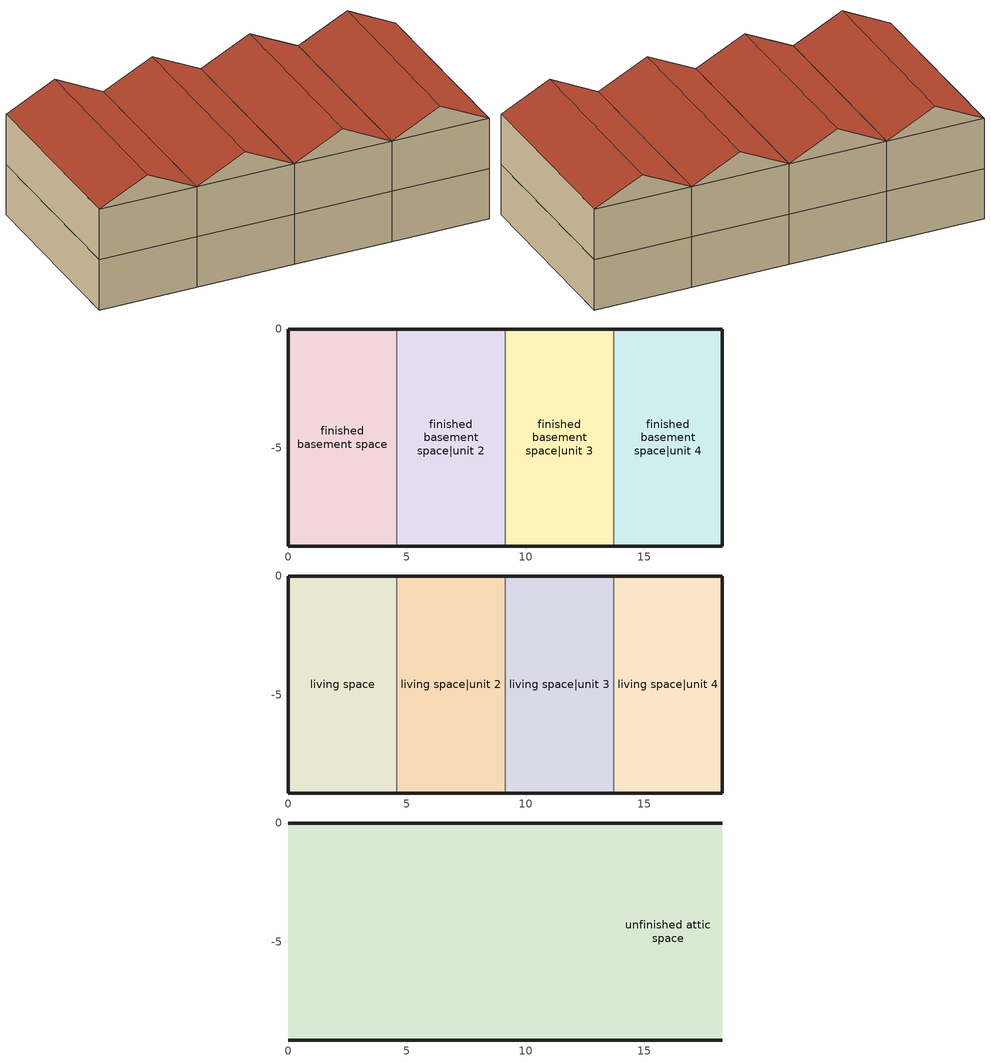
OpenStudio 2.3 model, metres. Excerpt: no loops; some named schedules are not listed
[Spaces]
finished basement space
 floor ground: 0,-9.14 0,0 4.57,0 4.57,-9.14 z-2.44
 wall ground: 4.57,0 0,0 0,-9.14 4.57,-9.14 z-2.44:0
 wall to finished basement space|unit 2: 4.57,-9.14 4.57,0 z-2.44:0
finished basement space|unit 2
 floor ground: 4.57,-9.14 4.57,0 9.14,0 9.14,-9.14 z-2.44
 wall ground: 9.14,0 4.57,0 / 4.57,-9.14 9.14,-9.14 z-2.44:0
 wall to finished basement space|unit 3: 9.14,-9.14 9.14,0 z-2.44:0
finished basement space|unit 3
 floor ground: 9.14,-9.14 9.14,0 13.72,0 13.72,-9.14 z-2.44
 wall ground: 13.72,0 9.14,0 / 9.14,-9.14 13.72,-9.14 z-2.44:0
 wall to finished basement space|unit 4: 13.72,-9.14 13.72,0 z-2.44:0
finished basement space|unit 4
 floor ground: 13.72,-9.14 13.72,0 18.29,0 18.29,-9.14 z-2.44
 wall ground: 13.72,-9.14 18.29,-9.14 18.29,0 13.72,0 z-2.44:0
living space
 floor to finished basement space: 0,-9.14 0,0 4.57,0 4.57,-9.14 z0
 wall outside: 4.57,0 0,0 0,-9.14 4.57,-9.14 z0:2.44
 wall to living space|unit 2: 4.57,-9.14 4.57,0 z0:2.44
living space|unit 2
 floor to finished basement space|unit 2: 4.57,-9.14 4.57,0 9.14,0 9.14,-9.14 z0
 wall outside: 4.57,-9.14 9.14,-9.14 / 9.14,0 4.57,0 z0:2.44
 wall to living space|unit 3: 9.14,-9.14 9.14,0 z0:2.44
living space|unit 3
 floor to finished basement space|unit 3: 9.14,-9.14 9.14,0 13.72,0 13.72,-9.14 z0
 wall outside: 9.14,-9.14 13.72,-9.14 / 13.72,0 9.14,0 z0:2.44
 wall to living space|unit 4: 13.72,-9.14 13.72,0 z0:2.44
living space|unit 4
 floor to finished basement space|unit 4: 13.72,-9.14 13.72,0 18.29,0 18.29,-9.14 z0
 wall outside: 13.72,-9.14 18.29,-9.14 18.29,0 13.72,0 z0:2.44
unfinished attic space
 floor to living space: 0,-9.14 0,0 4.57,0 4.57,-9.14 z2.44
 floor to living space|unit 2: 4.57,-9.14 4.57,0 9.14,0 9.14,-9.14 z2.44
 floor to living space|unit 3: 9.14,-9.14 9.14,0 13.72,0 13.72,-9.14 z2.44
 floor to living space|unit 4: 13.72,-9.14 13.72,0 18.29,0 18.29,-9.14 z2.44
 wall outside: 2.29,-9.14,3.58 0,-9.14,2.44 4.57,-9.14,2.44; 2.29,0,3.58 4.57,0,2.44 0,0,2.44; 6.86,0,3.58 9.14,0,2.44 4.57,0,2.44; 6.86,-9.14,3.58 4.57,-9.14,2.44 9.14,-9.14,2.44; 11.43,0,3.58 13.72,0,2.44 9.14,0,2.44; 11.43,-9.14,3.58 9.14,-9.14,2.44 13.72,-9.14,2.44; 16,0,3.58 18.29,0,2.44 13.72,0,2.44; 16,-9.14,3.58 13.72,-9.14,2.44 18.29,-9.14,2.44
 roof outside: 2.29,0,3.58 0,0,2.44 0,-9.14,2.44 2.29,-9.14,3.58; 2.29,-9.14,3.58 4.57,-9.14,2.44 4.57,0,2.44 2.29,0,3.58; 6.86,-9.14,3.58 9.14,-9.14,2.44 9.14,0,2.44 6.86,0,3.58; 6.86,0,3.58 4.57,0,2.44 4.57,-9.14,2.44 6.86,-9.14,3.58; 11.43,-9.14,3.58 13.72,-9.14,2.44 13.72,0,2.44 11.43,0,3.58; 11.43,0,3.58 9.14,0,2.44 9.14,-9.14,2.44 11.43,-9.14,3.58; 16,-9.14,3.58 18.29,-9.14,2.44 18.29,0,2.44 16,0,3.58; 16,0,3.58 13.72,0,2.44 13.72,-9.14,2.44 16,-9.14,3.58
[Schedule:Ruleset]
residential clothes washer schedule 3: Default Day Schedule=Schedule Day 4
[Schedule:Day]
residential clothes washer schedule allday76 3: 6, 30, 0, 6, 40, 0.0574472, 24, 0, 0
residential clothes washer schedule allday77 3: 7, 0, 0, 7, 10, 0.102714, 8, 10, 0, 8, 20, 0.0860302, 8, 30, 0.0453066, 18, 0, 0, 18, 10, 0.0468945, 18, 20, 0.102995, 18, 30, 0.0659297, 18, 40, 0.0184925, 24, 0, 0
residential clothes washer schedule allday78 3: 12, 0, 0, 12, 10, 0.0929046, 12, 20, 0.0606432, 13, 20, 0, 13, 30, 0.0469347, 24, 0, 0
residential clothes washer schedule allday79 3: 9, 50, 0, 10, 0, 0.0063719, 14, 40, 0, 14, 50, 0.0476985, 24, 0, 0
residential clothes washer schedule allday80 3: 11, 10, 0, 11, 20, 0.0367236, 20, 0, 0, 20, 10, 0.0191156, 24, 0, 0
residential clothes washer schedule allday81 3: 11, 50, 0, 12, 0, 0.0276583, 12, 10, 0, 12, 20, 0.0887839, 12, 30, 0.0136281, 24, 0, 0
residential clothes washer schedule allday82 3: 23, 10, 0, 23, 20, 0.0391759, 23, 30, 0.0923618, 23, 40, 0.034995, 24, 0, 0
residential clothes washer schedule allday83 3: 21, 10, 0, 21, 20, 0.0715578, 24, 0, 0
residential clothes washer schedule allday84 3: 4, 30, 0, 4, 40, 0.0450854, 24, 0, 0
residential clothes washer schedule allday85 3: 14, 50, 0, 15, 0, 0.0209246, 24, 0, 0
residential clothes washer schedule allday86 3; residential clothes washer schedule allday88 3; residential clothes washer schedule allday90 3; residential clothes washer schedule allday95 3; residential clothes washer schedule allday96 3; residential clothes washer schedule allday102 3; residential clothes washer schedule allday103 3; residential clothes washer schedule allday104 3; residential clothes washer schedule allday115 3; residential clothes washer schedule allday118 3; residential clothes washer schedule allday120 3; residential clothes washer schedule allday123 3; residential clothes washer schedule allday124 3; residential clothes washer schedule allday135 3; residential clothes washer schedule allday141 3; residential clothes washer schedule allday143 3; residential clothes washer schedule allday144 3; residential clothes washer schedule allday149 3; residential clothes washer schedule allday150 3; residential clothes washer schedule allday151 3; residential clothes washer schedule allday153 3; residential clothes washer schedule allday167 3; residential clothes washer schedule allday168 3; residential clothes washer schedule allday169 3; residential clothes washer schedule allday172 3; residential clothes washer schedule allday173 3; residential clothes washer schedule allday174 3; residential clothes washer schedule allday175 3; residential clothes washer schedule allday177 3; residential clothes washer schedule allday179 3; residential clothes washer schedule allday180 3; residential clothes washer schedule allday182 3; residential clothes washer schedule allday185 3; residential clothes washer schedule allday193 3; residential clothes washer schedule allday194 3; residential clothes washer schedule allday198 3; residential clothes washer schedule allday199 3; residential clothes washer schedule allday201 3; residential clothes washer schedule allday211 3; residential clothes washer schedule allday212 3; residential clothes washer schedule allday220 3; residential clothes washer schedule allday221 3; residential clothes washer schedule allday222 3; residential clothes washer schedule allday223 3; residential clothes washer schedule allday229 3; residential clothes washer schedule allday240 3; residential clothes washer schedule allday242 3; residential clothes washer schedule allday244 3; residential clothes washer schedule allday245 3; residential clothes washer schedule allday246 3; residential clothes washer schedule allday247 3; residential clothes washer schedule allday248 3; residential clothes washer schedule allday249 3; residential clothes washer schedule allday250 3; residential clothes washer schedule allday251 3; residential clothes washer schedule allday253 3; residential clothes washer schedule allday254 3; residential clothes washer schedule allday256 3; residential clothes washer schedule allday257 3; residential clothes washer schedule allday261 3; residential clothes washer schedule allday263 3; residential clothes washer schedule allday266 3; residential clothes washer schedule allday269 3; residential clothes washer schedule allday274 3; residential clothes washer schedule allday276 3; residential clothes washer schedule allday279 3; residential clothes washer schedule allday281 3; residential clothes washer schedule allday289 3; residential clothes washer schedule allday290 3; residential clothes washer schedule allday295 3; residential clothes washer schedule allday296 3; residential clothes washer schedule allday298 3; residential clothes washer schedule allday299 3; residential clothes washer schedule allday301 3; residential clothes washer schedule allday302 3: 24, 0, 0
residential clothes washer schedule allday87 3: 11, 30, 0, 11, 40, 0.0732261, 12, 40, 0, 12, 50, 0.0321809, 24, 0, 0
residential clothes washer schedule allday89 3: 5, 20, 0, 5, 30, 0.0379095, 24, 0, 0
residential clothes washer schedule allday91 3: 22, 40, 0, 22, 50, 0.0082814, 24, 0, 0
residential clothes washer schedule allday92 3: 10, 50, 0, 11, 0, 0.0383317, 11, 10, 0.0157588, 11, 20, 0.0537286, 12, 10, 0, 12, 20, 0.100281, 12, 30, 0.130332, 12, 40, 0.0803216, 23, 20, 0, 23, 30, 0.0194975, 24, 0, 0
residential clothes washer schedule allday93 3: 8, 50, 0, 9, 0, 0.0542312, 24, 0, 0
residential clothes washer schedule allday94 3: 10, 30, 0, 10, 40, 0.0316784, 16, 50, 0, 17, 0, 0.0476181, 17, 10, 0.0426935, 17, 20, 0.0267538, 24, 0, 0
residential clothes washer schedule allday97 3: 12, 0, 0, 12, 10, 0.0488844, 12, 20, 0.0261307, 24, 0, 0
residential clothes washer schedule allday98 3: 7, 50, 0, 8, 0, 0.0046633, 24, 0, 0
residential clothes washer schedule allday99 3: 15, 30, 0, 15, 40, 0.0523015, 24, 0, 0
residential clothes washer schedule allday100 3: 13, 10, 0, 13, 20, 0.013809, 24, 0, 0
residential clothes washer schedule allday101 3: 8, 30, 0, 8, 40, 0.0893668, 8, 50, 0.0126834, 24, 0, 0
residential clothes washer schedule allday105 3: 6, 20, 0, 6, 30, 0.022593, 11, 40, 0, 11, 50, 0.0276985, 12, 0, 0.0951155, 12, 10, 0.152261, 23, 10, 0, 23, 20, 0.0346734, 24, 0, 0
residential clothes washer schedule allday106 3: 0, 20, 0, 0, 30, 0.0518794, 8, 40, 0, 8, 50, 0.0173467, 10, 0, 0, 10, 10, 0.0708342, 11, 10, 0, 11, 20, 0.0650854, 22, 10, 0, 22, 20, 0.0054673, 24, 0, 0
residential clothes washer schedule allday107 3: 10, 20, 0, 10, 30, 0.0087236, 24, 0, 0
residential clothes washer schedule allday108 3: 11, 30, 0, 11, 40, 0.0332462, 24, 0, 0
residential clothes washer schedule allday109 3: 11, 10, 0, 11, 20, 0.0535678, 14, 50, 0, 15, 0, 0.0367437, 24, 0, 0
residential clothes washer schedule allday110 3: 8, 10, 0, 8, 20, 0.0638392, 24, 0, 0
residential clothes washer schedule allday111 3: 13, 50, 0, 14, 0, 0.0561005, 15, 0, 0, 15, 10, 0.084382, 16, 10, 0, 16, 20, 0.0548744, 17, 30, 0, 17, 40, 0.0565226, 21, 20, 0, 21, 30, 0.0590754, 21, 40, 0.0072563, 24, 0, 0
residential clothes washer schedule allday112 3: 0, 20, 0, 0, 30, 0.0367638, 13, 50, 0, 14, 0, 0.002593, 14, 10, 0.0637588, 16, 50, 0, 17, 0, 0.0100704, 17, 10, 0.0316784, 18, 0, 0, 18, 10, 0.0058492, 18, 20, 0.010995, 24, 0, 0
residential clothes washer schedule allday113 3: 10, 0, 0, 10, 10, 0.0353166, 24, 0, 0
residential clothes washer schedule allday114 3: 0, 10, 0.0863518, 1, 20, 0, 1, 30, 0.0437387, 24, 0, 0
residential clothes washer schedule allday116 3: 23, 10, 0, 23, 20, 0.0273568, 24, 0, 0
residential clothes washer schedule allday117 3: 0, 30, 0, 0, 40, 0.12808, 1, 40, 0, 1, 50, 0.0366432, 16, 40, 0, 16, 50, 0.0548945, 18, 0, 0, 18, 10, 0.0959799, 19, 10, 0, 19, 20, 0.0630553, 20, 30, 0, 20, 40, 0.0448643, 24, 0, 0
residential clothes washer schedule allday119 3: 7, 50, 0, 8, 0, 0.0026332, 9, 0, 0, 9, 10, 0.0204623, 11, 0, 0, 11, 10, 0.0324422, 12, 10, 0, 12, 20, 0.0159397, 12, 30, 0.0527638, 24, 0, 0
residential clothes washer schedule allday121 3: 19, 40, 0, 19, 50, 0.0720402, 24, 0, 0
residential clothes washer schedule allday122 3: 20, 30, 0, 20, 40, 0.0115176, 21, 50, 0, 22, 0, 0.0829748, 24, 0, 0
residential clothes washer schedule allday125 3: 9, 30, 0, 9, 40, 0.0162814, 21, 10, 0, 21, 20, 0.0527839, 24, 0, 0
residential clothes washer schedule allday126 3: 7, 0, 0, 7, 10, 0.0396382, 14, 0, 0, 14, 10, 0.142834, 24, 0, 0
residential clothes washer schedule allday127 3: 2, 20, 0, 2, 30, 0.0064322, 3, 40, 0, 3, 50, 0.118794, 21, 10, 0, 21, 20, 0.0285427, 24, 0, 0
residential clothes washer schedule allday128 3: 6, 30, 0, 6, 40, 0.0750553, 6, 50, 0.0340101, 7, 40, 0, 7, 50, 0.0912764, 8, 0, 0.0458693, 9, 10, 0, 9, 20, 0.0448844, 24, 0, 0
residential clothes washer schedule allday129 3: 15, 0, 0, 15, 10, 0.13206, 15, 20, 0.0239196, 24, 0, 0
residential clothes washer schedule allday130 3: 21, 10, 0, 21, 20, 0.0984322, 24, 0, 0
residential clothes washer schedule allday131 3: 7, 10, 0, 7, 20, 0.062191, 12, 30, 0, 12, 40, 0.082211, 24, 0, 0
residential clothes washer schedule allday132 3: 17, 50, 0, 18, 0, 0.0679396, 19, 10, 0, 19, 20, 0.0660101, 24, 0, 0
residential clothes washer schedule allday133 3: 16, 50, 0, 17, 0, 0.0553769, 24, 0, 0
residential clothes washer schedule allday134 3: 20, 30, 0, 20, 40, 0.099618, 20, 50, 0.049809, 24, 0, 0
residential clothes washer schedule allday136 3: 17, 30, 0, 17, 40, 0.0957186, 24, 0, 0
residential clothes washer schedule allday137 3: 22, 30, 0, 22, 40, 0.0391357, 22, 50, 0.0402613, 24, 0, 0
residential clothes washer schedule allday138 3: 14, 20, 0, 14, 30, 0.0763216, 24, 0, 0
residential clothes washer schedule allday139 3: 11, 40, 0, 11, 50, 0.0586935, 12, 50, 0, 13, 0, 0.0628342, 14, 10, 0, 14, 20, 0.0078593, 15, 20, 0, 15, 30, 0.0666734, 24, 0, 0
residential clothes washer schedule allday140 3: 11, 20, 0, 11, 30, 0.0059899, 24, 0, 0
residential clothes washer schedule allday142 3: 16, 0, 0, 16, 10, 0.0319196, 24, 0, 0
residential clothes washer schedule allday145 3: 7, 0, 0, 7, 10, 0.0363819, 10, 0, 0, 10, 10, 0.0723819, 11, 20, 0, 11, 30, 0.0663316, 24, 0, 0
residential clothes washer schedule allday146 3: 8, 30, 0, 8, 40, 0.0599598, 9, 10, 0, 9, 20, 0.0241206, 9, 30, 0, 9, 40, 0.0667136, 24, 0, 0
residential clothes washer schedule allday147 3: 9, 0, 0, 9, 10, 0.0270352, 10, 10, 0, 10, 20, 0.0019899, 24, 0, 0
residential clothes washer schedule allday148 3: 8, 0, 0, 8, 10, 0.0422513, 8, 20, 0.139377, 15, 40, 0, 15, 50, 0.0351558, 24, 0, 0
residential clothes washer schedule allday152 3: 5, 0, 0, 5, 10, 0.0062714, 5, 20, 0.086794, 5, 30, 0.0340302, 10, 0, 0, 10, 10, 0.0069146, 10, 20, 0.109427, 19, 0, 0, 19, 10, 0.0524824, 20, 10, 0, 20, 20, 0.0193769, 21, 30, 0, 21, 40, 0.0743518, 24, 0, 0
residential clothes washer schedule allday154 3: 12, 10, 0, 12, 20, 0.0228141, 13, 30, 0, 13, 40, 0.0017487, 24, 0, 0
residential clothes washer schedule allday155 3: 14, 30, 0, 14, 40, 0.0627739, 20, 40, 0, 20, 50, 0.0190352, 21, 50, 0, 22, 0, 0.0235176, 24, 0, 0
residential clothes washer schedule allday156 3: 10, 50, 0, 11, 0, 0.0197387, 21, 30, 0, 21, 40, 0.018392, 22, 40, 0, 22, 50, 0.0065729, 24, 0, 0
residential clothes washer schedule allday157 3: 15, 0, 0, 15, 10, 0.0587738, 24, 0, 0
residential clothes washer schedule allday158 3: 15, 0, 0, 15, 10, 0.0199397, 18, 20, 0, 18, 30, 0.0748543, 19, 40, 0, 19, 50, 0.0179899, 20, 50, 0, 21, 0, 0.0376683, 22, 10, 0, 22, 20, 0.0419899, 24, 0, 0
residential clothes washer schedule allday159 3: 10, 30, 0, 10, 40, 0.0572864, 11, 40, 0, 11, 50, 0.0639397, 19, 0, 0, 19, 10, 0.0468341, 24, 0, 0
residential clothes washer schedule allday160 3: 12, 40, 0, 12, 50, 0.0373266, 24, 0, 0
residential clothes washer schedule allday161 3: 8, 40, 0, 8, 50, 0.0219899, 18, 0, 0, 18, 10, 0.0490452, 24, 0, 0
residential clothes washer schedule allday162 3: 9, 40, 0, 9, 50, 0.0456683, 24, 0, 0
residential clothes washer schedule allday163 3: 9, 50, 0, 10, 0, 0.0269347, 11, 10, 0, 11, 20, 0.0487638, 24, 0, 0
residential clothes washer schedule allday164 3: 4, 0, 0, 4, 10, 0.0571256, 7, 10, 0, 7, 20, 0.0658894, 8, 20, 0, 8, 30, 0.0261709, 9, 40, 0, 9, 50, 0.0515578, 16, 50, 0, 17, 0, 0.0139497, 24, 0, 0
residential clothes washer schedule allday165 3: 8, 50, 0, 9, 0, 0.0179095, 24, 0, 0
residential clothes washer schedule allday166 3: 8, 20, 0, 8, 30, 0.0085628, 24, 0, 0
residential clothes washer schedule allday170 3: 12, 20, 0, 12, 30, 0.0107739, 24, 0, 0
residential clothes washer schedule allday171 3: 7, 0, 0, 7, 10, 0.046191, 7, 20, 0.0645226, 11, 0, 0, 11, 10, 0.0014271, 12, 0, 0, 12, 10, 0.0816281, 13, 10, 0, 13, 20, 0.099397, 18, 0, 0, 18, 10, 0.0846633, 24, 0, 0
residential clothes washer schedule allday176 3: 8, 20, 0, 8, 30, 0.0439397, 8, 40, 0, 8, 50, 0.0535879, 9, 30, 0, 9, 40, 0.0234774, 9, 50, 0, 10, 0, 0.0229146, 10, 10, 0.0169045, 11, 10, 0, 11, 20, 0.0510955, 14, 0, 0, 14, 10, 0.0207437, 15, 10, 0, 15, 20, 0.0451256, 20, 10, 0, 20, 20, 0.0319598, 24, 0, 0
residential clothes washer schedule allday178 3: 14, 20, 0, 14, 30, 0.047196, 24, 0, 0
residential clothes washer schedule allday181 3: 5, 40, 0, 5, 50, 0.061005, 10, 40, 0, 10, 50, 0.0952563, 24, 0, 0
residential clothes washer schedule allday183 3: 7, 30, 0, 7, 40, 0.0032161, 9, 20, 0, 9, 30, 0.0628744, 13, 20, 0, 13, 30, 0.0486633, 20, 30, 0, 20, 40, 0.0545528, 21, 40, 0, 21, 50, 0.035598, 24, 0, 0
residential clothes washer schedule allday184 3: 19, 20, 0, 19, 30, 0.008402, 24, 0, 0
residential clothes washer schedule allday186 3: 23, 10, 0, 23, 20, 0.0572864, 24, 0, 0
residential clothes washer schedule allday187 3: 0, 20, 0, 0, 30, 0.0026131, 13, 0, 0, 13, 10, 0.0678794, 20, 0, 0, 20, 10, 0.0333467, 24, 0, 0
residential clothes washer schedule allday188 3: 0, 20, 0, 0, 30, 0.077809, 1, 30, 0, 1, 40, 0.0247437, 11, 20, 0, 11, 30, 0.0575678, 24, 0, 0
residential clothes washer schedule allday189 3: 12, 30, 0, 12, 40, 0.0367035, 12, 50, 0, 13, 0, 0.0683618, 24, 0, 0
residential clothes washer schedule allday190 3: 8, 10, 0, 8, 30, 0.0379296, 8, 40, 0, 8, 50, 0.0059095, 9, 30, 0, 9, 40, 0.0149146, 24, 0, 0
residential clothes washer schedule allday191 3: 13, 10, 0, 13, 20, 0.0078794, 14, 30, 0, 14, 40, 0.0168241, 24, 0, 0
residential clothes washer schedule allday192 3: 16, 40, 0, 16, 50, 0.0538894, 17, 40, 0, 17, 50, 0.0031759, 19, 0, 0, 19, 10, 0.0078593, 24, 0, 0
residential clothes washer schedule allday195 3: 15, 40, 0, 15, 50, 0.0369447, 24, 0, 0
residential clothes washer schedule allday196 3: 7, 20, 0, 7, 30, 0.0163015, 8, 0, 0, 8, 10, 0.0666131, 9, 10, 0, 9, 20, 0.0229548, 9, 30, 0.056804, 24, 0, 0
residential clothes washer schedule allday197 3: 11, 0, 0, 11, 10, 0.0110352, 21, 50, 0, 22, 0, 0.0402814, 24, 0, 0
residential clothes washer schedule allday200 3: 10, 10, 0, 10, 20, 0.0714774, 10, 30, 0.0606432, 10, 40, 0.0865929, 11, 30, 0, 11, 40, 0.0620503, 11, 50, 0.103879, 12, 0, 0.0136683, 12, 40, 0, 12, 50, 0.0197387, 13, 0, 0.054191, 13, 10, 0.206975, 13, 20, 0.0215879, 24, 0, 0
residential clothes washer schedule allday202 3: 11, 30, 0, 11, 40, 0.0051658, 12, 50, 0, 13, 0, 0.0673366, 24, 0, 0
residential clothes washer schedule allday203 3: 10, 10, 0, 10, 20, 0.0625528, 24, 0, 0
residential clothes washer schedule allday204 3: 14, 0, 0, 14, 10, 0.0912161, 24, 0, 0
residential clothes washer schedule allday205 3: 12, 10, 0, 12, 20, 0.0174673, 24, 0, 0
residential clothes washer schedule allday206 3: 20, 50, 0, 21, 0, 0.060804, 22, 10, 0, 22, 20, 0.0391156, 24, 0, 0
residential clothes washer schedule allday207 3: 8, 50, 0, 9, 0, 0.0691658, 9, 10, 0, 9, 20, 0.015397, 10, 20, 0, 10, 30, 0.0028141, 11, 40, 0, 11, 50, 0.0350754, 24, 0, 0
residential clothes washer schedule allday208 3: 7, 20, 0, 7, 30, 0.0927036, 19, 30, 0, 19, 40, 0.0757588, 19, 50, 0.194251, 20, 0, 0.046191, 20, 40, 0, 20, 50, 0.0367437, 21, 0, 0.108161, 21, 10, 0.0651457, 21, 30, 0, 21, 40, 0.010392, 23, 50, 0, 24, 0, 0.0433568
residential clothes washer schedule allday209 3: 1, 10, 0, 1, 20, 0.0023317, 1, 30, 0, 1, 40, 0.0691056, 1, 50, 0.0070754, 2, 20, 0, 2, 30, 0.0666131, 3, 40, 0, 3, 50, 0.0710754, 15, 20, 0, 15, 30, 0.0820301, 16, 30, 0, 16, 40, 0.0630955, 16, 50, 0.078191, 19, 30, 0, 19, 40, 0.0049849, 24, 0, 0
residential clothes washer schedule allday210 3: 14, 0, 0, 14, 10, 0.044804, 15, 10, 0, 15, 20, 0.0147337, 24, 0, 0
residential clothes washer schedule allday213 3: 10, 20, 0, 10, 30, 0.0190754, 10, 40, 0.0133869, 15, 20, 0, 15, 30, 0.0287839, 20, 0, 0, 20, 10, 0.036201, 24, 0, 0
residential clothes washer schedule allday214 3: 9, 30, 0, 9, 40, 0.0594974, 24, 0, 0
residential clothes washer schedule allday215 3: 14, 50, 0, 15, 0, 0.0810452, 24, 0, 0
residential clothes washer schedule allday216 3: 8, 20, 0, 8, 30, 0.0430553, 9, 40, 0, 9, 50, 0.0465126, 10, 50, 0, 11, 0, 0.0163216, 12, 10, 0, 12, 20, 0.0337286, 24, 0, 0
residential clothes washer schedule allday217 3: 10, 0, 0, 10, 10, 0.0386533, 10, 20, 0.0730854, 24, 0, 0
residential clothes washer schedule allday218 3: 10, 0, 0, 10, 10, 0.0667136, 24, 0, 0
residential clothes washer schedule allday219 3: 18, 10, 0, 18, 20, 0.0045226, 18, 30, 0.0340503, 24, 0, 0
residential clothes washer schedule allday224 3: 14, 50, 0, 15, 0, 0.0642814, 21, 30, 0, 21, 40, 0.0320603, 24, 0, 0
residential clothes washer schedule allday225 3: 14, 50, 0, 15, 0, 0.0047035, 15, 50, 0, 16, 0, 0.0191558, 16, 10, 0.0964623, 17, 0, 0, 17, 10, 0.019799, 24, 0, 0
residential clothes washer schedule allday226 3: 6, 50, 0, 7, 0, 0.0343317, 24, 0, 0
residential clothes washer schedule allday227 3: 17, 50, 0, 18, 0, 0.0173065, 19, 0, 0, 19, 10, 0.0203015, 20, 20, 0, 20, 30, 0.0829748, 21, 30, 0, 21, 40, 0.0514774, 24, 0, 0
residential clothes washer schedule allday228 3: 6, 10, 0, 6, 20, 0.0169045, 24, 0, 0
residential clothes washer schedule allday230 3: 18, 20, 0, 18, 30, 0.0205829, 19, 30, 0, 19, 40, 0.0184121, 20, 50, 0, 21, 0, 0.0242613, 24, 0, 0
residential clothes washer schedule allday231 3: 10, 30, 0, 10, 40, 0.0532663, 13, 30, 0, 13, 40, 0.032, 16, 0, 0, 16, 10, 0.0669548, 24, 0, 0
residential clothes washer schedule allday232 3: 12, 20, 0, 12, 30, 0.0062714, 24, 0, 0
residential clothes washer schedule allday233 3: 13, 40, 0, 13, 50, 0.0260503, 15, 0, 0, 15, 10, 0.0282412, 24, 0, 0
residential clothes washer schedule allday234 3: 0, 50, 0, 1, 0, 0.0741508, 10, 0, 0, 10, 10, 0.0504724, 10, 20, 0.116502, 24, 0, 0
residential clothes washer schedule allday235 3: 8, 40, 0, 8, 50, 0.0076583, 9, 0, 0.055397, 11, 30, 0, 11, 40, 0.0435578, 24, 0, 0
residential clothes washer schedule allday236 3: 1, 50, 0, 2, 0, 0.0749547, 2, 10, 0.0887236, 2, 20, 0.0316985, 3, 0, 0, 3, 10, 0.0028342, 3, 20, 0.0966834, 3, 30, 0.128985, 24, 0, 0
residential clothes washer schedule allday237 3: 8, 0, 0, 8, 10, 0.0487236, 9, 10, 0, 9, 20, 0.0271558, 16, 30, 0, 16, 40, 0.0664322, 24, 0, 0
residential clothes washer schedule allday238 3: 11, 10, 0, 11, 20, 0.0413065, 24, 0, 0
residential clothes washer schedule allday239 3: 13, 50, 0, 14, 0, 0.0427739, 24, 0, 0
residential clothes washer schedule allday241 3: 16, 0, 0, 16, 10, 0.0036985, 24, 0, 0
residential clothes washer schedule allday243 3: 11, 40, 0, 11, 50, 0.0677386, 24, 0, 0
residential clothes washer schedule allday252 3: 8, 10, 0, 8, 20, 0.088804, 8, 30, 0.0481004, 8, 40, 0.0405226, 10, 10, 0, 10, 20, 0.0674171, 21, 30, 0, 21, 40, 0.0527638, 22, 50, 0, 23, 0, 0.0341709, 24, 0, 0
residential clothes washer schedule allday255 3: 18, 30, 0, 18, 50, 0.0523618, 24, 0, 0
residential clothes washer schedule allday258 3: 13, 30, 0, 13, 40, 0.013809, 24, 0, 0
residential clothes washer schedule allday259 3: 9, 30, 0, 9, 40, 0.0355779, 24, 0, 0
residential clothes washer schedule allday260 3: 7, 20, 0, 7, 30, 0.109286, 7, 40, 0.168141, 20, 50, 0, 21, 0, 0.0569849, 24, 0, 0
residential clothes washer schedule allday262 3: 12, 20, 0, 12, 30, 0.0328241, 18, 50, 0, 19, 0, 0.0180905, 20, 0, 0, 20, 20, 0.0386131, 24, 0, 0
residential clothes washer schedule allday264 3: 16, 50, 0, 17, 0, 0.0452261, 17, 10, 0.0091658, 24, 0, 0
residential clothes washer schedule allday265 3: 12, 30, 0, 12, 40, 0.0402412, 21, 30, 0, 21, 40, 0.0300704, 24, 0, 0
residential clothes washer schedule allday267 3: 11, 0, 0, 11, 10, 0.0322613, 24, 0, 0
residential clothes washer schedule allday268 3: 10, 20, 0, 10, 30, 0.120784, 11, 30, 0, 11, 40, 0.039598, 11, 50, 0.0190553, 24, 0, 0
residential clothes washer schedule allday270 3: 9, 40, 0, 9, 50, 0.061005, 10, 50, 0, 11, 0, 0.0069749, 15, 0, 0, 15, 10, 0.0312362, 17, 30, 0, 17, 40, 0.0679397, 18, 40, 0, 18, 50, 0.0986532, 23, 0, 0, 23, 10, 0.0476583, 24, 0, 0
residential clothes washer schedule allday271 3: 9, 30, 0, 9, 40, 0.036, 9, 50, 0.0189548, 10, 50, 0, 11, 0, 0.0501105, 15, 30, 0, 15, 40, 0.0367036, 15, 50, 0, 16, 0, 0.0068543, 17, 10, 0, 17, 20, 0.0481206, 18, 20, 0, 18, 30, 0.0254673, 24, 0, 0
residential clothes washer schedule allday272 3: 23, 40, 0, 23, 50, 0.0270955, 24, 0, 0
residential clothes washer schedule allday273 3: 15, 20, 0, 15, 30, 0.0465126, 24, 0, 0
residential clothes washer schedule allday275 3: 10, 20, 0, 10, 30, 0.0199397, 24, 0, 0
residential clothes washer schedule allday277 3: 7, 30, 0, 7, 40, 0.026392, 8, 40, 0, 8, 50, 0.050191, 11, 40, 0, 11, 50, 0.0707337, 12, 0, 0.048804, 24, 0, 0
residential clothes washer schedule allday278 3: 22, 30, 0, 22, 40, 0.0515578, 23, 50, 0, 24, 0, 0.0385126
residential clothes washer schedule allday280 3: 23, 30, 0, 23, 40, 0.10997, 23, 50, 0.0353166, 24, 0, 0
residential clothes washer schedule allday282 3: 10, 0, 0, 10, 10, 0.0156181, 18, 10, 0, 18, 20, 0.0630754, 24, 0, 0
residential clothes washer schedule allday283 3: 17, 20, 0, 17, 30, 0.0546131, 24, 0, 0
residential clothes washer schedule allday284 3: 8, 40, 0, 8, 50, 0.0311156, 24, 0, 0
residential clothes washer schedule allday285 3: 9, 50, 0, 10, 0, 0.0055075, 24, 0, 0
residential clothes washer schedule allday286 3: 11, 40, 0, 11, 50, 0.0386331, 12, 0, 0.0859498, 24, 0, 0
residential clothes washer schedule allday287 3: 7, 10, 0, 7, 20, 0.0450252, 7, 30, 0, 7, 40, 0.0252261, 13, 20, 0, 13, 30, 0.0685226, 14, 40, 0, 14, 50, 0.0387739, 15, 50, 0, 16, 0, 0.0324221, 17, 0, 0, 17, 10, 0.0456281, 24, 0, 0
residential clothes washer schedule allday288 3: 9, 40, 0, 9, 50, 0.0239397, 15, 10, 0, 15, 20, 0.0106131, 24, 0, 0
residential clothes washer schedule allday291 3: 12, 10, 0, 12, 20, 0.0809648, 13, 20, 0, 13, 30, 0.0456884, 14, 10, 0, 14, 30, 0.0419296, 21, 40, 0, 21, 50, 0.0855678, 24, 0, 0
residential clothes washer schedule allday292 3: 14, 50, 0, 15, 0, 0.0339698, 24, 0, 0
residential clothes washer schedule allday293 3: 11, 30, 0, 11, 40, 0.0444422, 17, 0, 0, 17, 10, 0.0173668, 18, 10, 0, 18, 20, 0.0296884, 19, 20, 0, 19, 30, 0.0775477, 19, 40, 0.0710954, 19, 50, 0.106754, 24, 0, 0
residential clothes washer schedule allday294 3: 10, 10, 0, 10, 20, 0.0428342, 24, 0, 0
residential clothes washer schedule allday297 3: 11, 20, 0, 11, 30, 0.0062714, 12, 30, 0, 12, 40, 0.047397, 20, 30, 0, 20, 50, 0.0700704, 21, 40, 0, 21, 50, 0.0465528, 22, 0, 0.0451658, 23, 0, 0, 23, 10, 0.0389749, 24, 0, 0
residential clothes washer schedule allday300 3: 14, 10, 0, 14, 20, 0.0384724, 24, 0, 0
residential clothes washer schedule allday303 3: 23, 30, 0, 23, 40, 0.0660905, 24, 0, 0
residential clothes washer schedule allday304 3: 0, 50, 0, 1, 0, 0.0749547, 2, 0, 0, 2, 10, 0.0432965, 24, 0, 0
[Schedule:Rule] Schedule Ruleset=residential clothes washer schedule 3; Apply Sunday=Yes; Apply Monday=Yes; Apply Tuesday=Yes; Apply Wednesday=Yes; Apply Thursday=Yes; Apply Friday=Yes; Apply Saturday=Yes; Date Specification Type=SpecificDates
Name | Rule Order | Day Schedule | Specific Month 1 | Specific Day 1
residential clothes washer schedule allday ruleset76 3 | 289 | residential clothes washer schedule allday76 3 | 3 | 17
residential clothes washer schedule allday ruleset77 3 | 288 | residential clothes washer schedule allday77 3 | 3 | 18
residential clothes washer schedule allday ruleset78 3 | 287 | residential clothes washer schedule allday78 3 | 3 | 19
residential clothes washer schedule allday ruleset79 3 | 286 | residential clothes washer schedule allday79 3 | 3 | 20
residential clothes washer schedule allday ruleset80 3 | 285 | residential clothes washer schedule allday80 3 | 3 | 21
residential clothes washer schedule allday ruleset81 3 | 284 | residential clothes washer schedule allday81 3 | 3 | 22
residential clothes washer schedule allday ruleset82 3 | 283 | residential clothes washer schedule allday82 3 | 3 | 23
residential clothes washer schedule allday ruleset83 3 | 282 | residential clothes washer schedule allday83 3 | 3 | 24
residential clothes washer schedule allday ruleset84 3 | 281 | residential clothes washer schedule allday84 3 | 3 | 25
residential clothes washer schedule allday ruleset85 3 | 280 | residential clothes washer schedule allday85 3 | 3 | 26
residential clothes washer schedule allday ruleset86 3 | 279 | residential clothes washer schedule allday86 3 | 3 | 27
residential clothes washer schedule allday ruleset87 3 | 278 | residential clothes washer schedule allday87 3 | 3 | 28
residential clothes washer schedule allday ruleset88 3 | 277 | residential clothes washer schedule allday88 3 | 3 | 29
residential clothes washer schedule allday ruleset89 3 | 276 | residential clothes washer schedule allday89 3 | 3 | 30
residential clothes washer schedule allday ruleset90 3 | 275 | residential clothes washer schedule allday90 3 | 3 | 31
residential clothes washer schedule allday ruleset91 3 | 274 | residential clothes washer schedule allday91 3 | 4 | 1
residential clothes washer schedule allday ruleset92 3 | 273 | residential clothes washer schedule allday92 3 | 4 | 2
residential clothes washer schedule allday ruleset93 3 | 272 | residential clothes washer schedule allday93 3 | 4 | 3
residential clothes washer schedule allday ruleset94 3 | 271 | residential clothes washer schedule allday94 3 | 4 | 4
residential clothes washer schedule allday ruleset95 3 | 270 | residential clothes washer schedule allday95 3 | 4 | 5
residential clothes washer schedule allday ruleset96 3 | 269 | residential clothes washer schedule allday96 3 | 4 | 6
residential clothes washer schedule allday ruleset97 3 | 268 | residential clothes washer schedule allday97 3 | 4 | 7
residential clothes washer schedule allday ruleset98 3 | 267 | residential clothes washer schedule allday98 3 | 4 | 8
residential clothes washer schedule allday ruleset99 3 | 266 | residential clothes washer schedule allday99 3 | 4 | 9
residential clothes washer schedule allday ruleset100 3 | 265 | residential clothes washer schedule allday100 3 | 4 | 10
residential clothes washer schedule allday ruleset101 3 | 264 | residential clothes washer schedule allday101 3 | 4 | 11
residential clothes washer schedule allday ruleset102 3 | 263 | residential clothes washer schedule allday102 3 | 4 | 12
residential clothes washer schedule allday ruleset103 3 | 262 | residential clothes washer schedule allday103 3 | 4 | 13
residential clothes washer schedule allday ruleset104 3 | 261 | residential clothes washer schedule allday104 3 | 4 | 14
residential clothes washer schedule allday ruleset105 3 | 260 | residential clothes washer schedule allday105 3 | 4 | 15
residential clothes washer schedule allday ruleset106 3 | 259 | residential clothes washer schedule allday106 3 | 4 | 16
residential clothes washer schedule allday ruleset107 3 | 258 | residential clothes washer schedule allday107 3 | 4 | 17
residential clothes washer schedule allday ruleset108 3 | 257 | residential clothes washer schedule allday108 3 | 4 | 18
residential clothes washer schedule allday ruleset109 3 | 256 | residential clothes washer schedule allday109 3 | 4 | 19
residential clothes washer schedule allday ruleset110 3 | 255 | residential clothes washer schedule allday110 3 | 4 | 20
residential clothes washer schedule allday ruleset111 3 | 254 | residential clothes washer schedule allday111 3 | 4 | 21
residential clothes washer schedule allday ruleset112 3 | 253 | residential clothes washer schedule allday112 3 | 4 | 22
residential clothes washer schedule allday ruleset113 3 | 252 | residential clothes washer schedule allday113 3 | 4 | 23
residential clothes washer schedule allday ruleset114 3 | 251 | residential clothes washer schedule allday114 3 | 4 | 24
residential clothes washer schedule allday ruleset115 3 | 250 | residential clothes washer schedule allday115 3 | 4 | 25
residential clothes washer schedule allday ruleset116 3 | 249 | residential clothes washer schedule allday116 3 | 4 | 26
residential clothes washer schedule allday ruleset117 3 | 248 | residential clothes washer schedule allday117 3 | 4 | 27
residential clothes washer schedule allday ruleset118 3 | 247 | residential clothes washer schedule allday118 3 | 4 | 28
residential clothes washer schedule allday ruleset119 3 | 246 | residential clothes washer schedule allday119 3 | 4 | 29
residential clothes washer schedule allday ruleset120 3 | 245 | residential clothes washer schedule allday120 3 | 4 | 30
residential clothes washer schedule allday ruleset121 3 | 244 | residential clothes washer schedule allday121 3 | 5 | 1
residential clothes washer schedule allday ruleset122 3 | 243 | residential clothes washer schedule allday122 3 | 5 | 2
residential clothes washer schedule allday ruleset123 3 | 242 | residential clothes washer schedule allday123 3 | 5 | 3
residential clothes washer schedule allday ruleset124 3 | 241 | residential clothes washer schedule allday124 3 | 5 | 4
residential clothes washer schedule allday ruleset125 3 | 240 | residential clothes washer schedule allday125 3 | 5 | 5
residential clothes washer schedule allday ruleset126 3 | 239 | residential clothes washer schedule allday126 3 | 5 | 6
residential clothes washer schedule allday ruleset127 3 | 238 | residential clothes washer schedule allday127 3 | 5 | 7
residential clothes washer schedule allday ruleset128 3 | 237 | residential clothes washer schedule allday128 3 | 5 | 8
residential clothes washer schedule allday ruleset129 3 | 236 | residential clothes washer schedule allday129 3 | 5 | 9
residential clothes washer schedule allday ruleset130 3 | 235 | residential clothes washer schedule allday130 3 | 5 | 10
residential clothes washer schedule allday ruleset131 3 | 234 | residential clothes washer schedule allday131 3 | 5 | 11
residential clothes washer schedule allday ruleset132 3 | 233 | residential clothes washer schedule allday132 3 | 5 | 12
residential clothes washer schedule allday ruleset133 3 | 232 | residential clothes washer schedule allday133 3 | 5 | 13
residential clothes washer schedule allday ruleset134 3 | 231 | residential clothes washer schedule allday134 3 | 5 | 14
residential clothes washer schedule allday ruleset135 3 | 230 | residential clothes washer schedule allday135 3 | 5 | 15
residential clothes washer schedule allday ruleset136 3 | 229 | residential clothes washer schedule allday136 3 | 5 | 16
residential clothes washer schedule allday ruleset137 3 | 228 | residential clothes washer schedule allday137 3 | 5 | 17
residential clothes washer schedule allday ruleset138 3 | 227 | residential clothes washer schedule allday138 3 | 5 | 18
residential clothes washer schedule allday ruleset139 3 | 226 | residential clothes washer schedule allday139 3 | 5 | 19
residential clothes washer schedule allday ruleset140 3 | 225 | residential clothes washer schedule allday140 3 | 5 | 20
residential clothes washer schedule allday ruleset141 3 | 224 | residential clothes washer schedule allday141 3 | 5 | 21
residential clothes washer schedule allday ruleset142 3 | 223 | residential clothes washer schedule allday142 3 | 5 | 22
residential clothes washer schedule allday ruleset143 3 | 222 | residential clothes washer schedule allday143 3 | 5 | 23
residential clothes washer schedule allday ruleset144 3 | 221 | residential clothes washer schedule allday144 3 | 5 | 24
residential clothes washer schedule allday ruleset145 3 | 220 | residential clothes washer schedule allday145 3 | 5 | 25
residential clothes washer schedule allday ruleset146 3 | 219 | residential clothes washer schedule allday146 3 | 5 | 26
residential clothes washer schedule allday ruleset147 3 | 218 | residential clothes washer schedule allday147 3 | 5 | 27
residential clothes washer schedule allday ruleset148 3 | 217 | residential clothes washer schedule allday148 3 | 5 | 28
residential clothes washer schedule allday ruleset149 3 | 216 | residential clothes washer schedule allday149 3 | 5 | 29
residential clothes washer schedule allday ruleset150 3 | 215 | residential clothes washer schedule allday150 3 | 5 | 30
residential clothes washer schedule allday ruleset151 3 | 214 | residential clothes washer schedule allday151 3 | 5 | 31
residential clothes washer schedule allday ruleset152 3 | 213 | residential clothes washer schedule allday152 3 | 6 | 1
residential clothes washer schedule allday ruleset153 3 | 212 | residential clothes washer schedule allday153 3 | 6 | 2
residential clothes washer schedule allday ruleset154 3 | 211 | residential clothes washer schedule allday154 3 | 6 | 3
residential clothes washer schedule allday ruleset155 3 | 210 | residential clothes washer schedule allday155 3 | 6 | 4
residential clothes washer schedule allday ruleset156 3 | 209 | residential clothes washer schedule allday156 3 | 6 | 5
residential clothes washer schedule allday ruleset157 3 | 208 | residential clothes washer schedule allday157 3 | 6 | 6
residential clothes washer schedule allday ruleset158 3 | 207 | residential clothes washer schedule allday158 3 | 6 | 7
residential clothes washer schedule allday ruleset159 3 | 206 | residential clothes washer schedule allday159 3 | 6 | 8
residential clothes washer schedule allday ruleset160 3 | 205 | residential clothes washer schedule allday160 3 | 6 | 9
residential clothes washer schedule allday ruleset161 3 | 204 | residential clothes washer schedule allday161 3 | 6 | 10
residential clothes washer schedule allday ruleset162 3 | 203 | residential clothes washer schedule allday162 3 | 6 | 11
residential clothes washer schedule allday ruleset163 3 | 202 | residential clothes washer schedule allday163 3 | 6 | 12
residential clothes washer schedule allday ruleset164 3 | 201 | residential clothes washer schedule allday164 3 | 6 | 13
residential clothes washer schedule allday ruleset165 3 | 200 | residential clothes washer schedule allday165 3 | 6 | 14
residential clothes washer schedule allday ruleset166 3 | 199 | residential clothes washer schedule allday166 3 | 6 | 15
residential clothes washer schedule allday ruleset167 3 | 198 | residential clothes washer schedule allday167 3 | 6 | 16
residential clothes washer schedule allday ruleset168 3 | 197 | residential clothes washer schedule allday168 3 | 6 | 17
residential clothes washer schedule allday ruleset169 3 | 196 | residential clothes washer schedule allday169 3 | 6 | 18
residential clothes washer schedule allday ruleset170 3 | 195 | residential clothes washer schedule allday170 3 | 6 | 19
residential clothes washer schedule allday ruleset171 3 | 194 | residential clothes washer schedule allday171 3 | 6 | 20
residential clothes washer schedule allday ruleset172 3 | 193 | residential clothes washer schedule allday172 3 | 6 | 21
residential clothes washer schedule allday ruleset173 3 | 192 | residential clothes washer schedule allday173 3 | 6 | 22
residential clothes washer schedule allday ruleset174 3 | 191 | residential clothes washer schedule allday174 3 | 6 | 23
residential clothes washer schedule allday ruleset175 3 | 190 | residential clothes washer schedule allday175 3 | 6 | 24
residential clothes washer schedule allday ruleset176 3 | 189 | residential clothes washer schedule allday176 3 | 6 | 25
residential clothes washer schedule allday ruleset177 3 | 188 | residential clothes washer schedule allday177 3 | 6 | 26
residential clothes washer schedule allday ruleset178 3 | 187 | residential clothes washer schedule allday178 3 | 6 | 27
residential clothes washer schedule allday ruleset179 3 | 186 | residential clothes washer schedule allday179 3 | 6 | 28
residential clothes washer schedule allday ruleset180 3 | 185 | residential clothes washer schedule allday180 3 | 6 | 29
residential clothes washer schedule allday ruleset181 3 | 184 | residential clothes washer schedule allday181 3 | 6 | 30
residential clothes washer schedule allday ruleset182 3 | 183 | residential clothes washer schedule allday182 3 | 7 | 1
residential clothes washer schedule allday ruleset183 3 | 182 | residential clothes washer schedule allday183 3 | 7 | 2
residential clothes washer schedule allday ruleset184 3 | 181 | residential clothes washer schedule allday184 3 | 7 | 3
residential clothes washer schedule allday ruleset185 3 | 180 | residential clothes washer schedule allday185 3 | 7 | 4
residential clothes washer schedule allday ruleset186 3 | 179 | residential clothes washer schedule allday186 3 | 7 | 5
residential clothes washer schedule allday ruleset187 3 | 178 | residential clothes washer schedule allday187 3 | 7 | 6
residential clothes washer schedule allday ruleset188 3 | 177 | residential clothes washer schedule allday188 3 | 7 | 7
residential clothes washer schedule allday ruleset189 3 | 176 | residential clothes washer schedule allday189 3 | 7 | 8
residential clothes washer schedule allday ruleset190 3 | 175 | residential clothes washer schedule allday190 3 | 7 | 9
residential clothes washer schedule allday ruleset191 3 | 174 | residential clothes washer schedule allday191 3 | 7 | 10
residential clothes washer schedule allday ruleset192 3 | 173 | residential clothes washer schedule allday192 3 | 7 | 11
residential clothes washer schedule allday ruleset193 3 | 172 | residential clothes washer schedule allday193 3 | 7 | 12
residential clothes washer schedule allday ruleset194 3 | 171 | residential clothes washer schedule allday194 3 | 7 | 13
residential clothes washer schedule allday ruleset195 3 | 170 | residential clothes washer schedule allday195 3 | 7 | 14
residential clothes washer schedule allday ruleset196 3 | 169 | residential clothes washer schedule allday196 3 | 7 | 15
residential clothes washer schedule allday ruleset197 3 | 168 | residential clothes washer schedule allday197 3 | 7 | 16
residential clothes washer schedule allday ruleset198 3 | 167 | residential clothes washer schedule allday198 3 | 7 | 17
residential clothes washer schedule allday ruleset199 3 | 166 | residential clothes washer schedule allday199 3 | 7 | 18
residential clothes washer schedule allday ruleset200 3 | 165 | residential clothes washer schedule allday200 3 | 7 | 19
residential clothes washer schedule allday ruleset201 3 | 164 | residential clothes washer schedule allday201 3 | 7 | 20
residential clothes washer schedule allday ruleset202 3 | 163 | residential clothes washer schedule allday202 3 | 7 | 21
residential clothes washer schedule allday ruleset203 3 | 162 | residential clothes washer schedule allday203 3 | 7 | 22
residential clothes washer schedule allday ruleset204 3 | 161 | residential clothes washer schedule allday204 3 | 7 | 23
residential clothes washer schedule allday ruleset205 3 | 160 | residential clothes washer schedule allday205 3 | 7 | 24
residential clothes washer schedule allday ruleset206 3 | 159 | residential clothes washer schedule allday206 3 | 7 | 25
residential clothes washer schedule allday ruleset207 3 | 158 | residential clothes washer schedule allday207 3 | 7 | 26
residential clothes washer schedule allday ruleset208 3 | 157 | residential clothes washer schedule allday208 3 | 7 | 27
residential clothes washer schedule allday ruleset209 3 | 156 | residential clothes washer schedule allday209 3 | 7 | 28
residential clothes washer schedule allday ruleset210 3 | 155 | residential clothes washer schedule allday210 3 | 7 | 29
residential clothes washer schedule allday ruleset211 3 | 154 | residential clothes washer schedule allday211 3 | 7 | 30
residential clothes washer schedule allday ruleset212 3 | 153 | residential clothes washer schedule allday212 3 | 7 | 31
residential clothes washer schedule allday ruleset213 3 | 152 | residential clothes washer schedule allday213 3 | 8 | 1
residential clothes washer schedule allday ruleset214 3 | 151 | residential clothes washer schedule allday214 3 | 8 | 2
residential clothes washer schedule allday ruleset215 3 | 150 | residential clothes washer schedule allday215 3 | 8 | 3
residential clothes washer schedule allday ruleset216 3 | 149 | residential clothes washer schedule allday216 3 | 8 | 4
residential clothes washer schedule allday ruleset217 3 | 148 | residential clothes washer schedule allday217 3 | 8 | 5
residential clothes washer schedule allday ruleset218 3 | 147 | residential clothes washer schedule allday218 3 | 8 | 6
residential clothes washer schedule allday ruleset219 3 | 146 | residential clothes washer schedule allday219 3 | 8 | 7
residential clothes washer schedule allday ruleset220 3 | 145 | residential clothes washer schedule allday220 3 | 8 | 8
residential clothes washer schedule allday ruleset221 3 | 144 | residential clothes washer schedule allday221 3 | 8 | 9
residential clothes washer schedule allday ruleset222 3 | 143 | residential clothes washer schedule allday222 3 | 8 | 10
residential clothes washer schedule allday ruleset223 3 | 142 | residential clothes washer schedule allday223 3 | 8 | 11
residential clothes washer schedule allday ruleset224 3 | 141 | residential clothes washer schedule allday224 3 | 8 | 12
residential clothes washer schedule allday ruleset225 3 | 140 | residential clothes washer schedule allday225 3 | 8 | 13
residential clothes washer schedule allday ruleset226 3 | 139 | residential clothes washer schedule allday226 3 | 8 | 14
residential clothes washer schedule allday ruleset227 3 | 138 | residential clothes washer schedule allday227 3 | 8 | 15
residential clothes washer schedule allday ruleset228 3 | 137 | residential clothes washer schedule allday228 3 | 8 | 16
residential clothes washer schedule allday ruleset229 3 | 136 | residential clothes washer schedule allday229 3 | 8 | 17
residential clothes washer schedule allday ruleset230 3 | 135 | residential clothes washer schedule allday230 3 | 8 | 18
residential clothes washer schedule allday ruleset231 3 | 134 | residential clothes washer schedule allday231 3 | 8 | 19
residential clothes washer schedule allday ruleset232 3 | 133 | residential clothes washer schedule allday232 3 | 8 | 20
residential clothes washer schedule allday ruleset233 3 | 132 | residential clothes washer schedule allday233 3 | 8 | 21
residential clothes washer schedule allday ruleset234 3 | 131 | residential clothes washer schedule allday234 3 | 8 | 22
residential clothes washer schedule allday ruleset235 3 | 130 | residential clothes washer schedule allday235 3 | 8 | 23
residential clothes washer schedule allday ruleset236 3 | 129 | residential clothes washer schedule allday236 3 | 8 | 24
residential clothes washer schedule allday ruleset237 3 | 128 | residential clothes washer schedule allday237 3 | 8 | 25
residential clothes washer schedule allday ruleset238 3 | 127 | residential clothes washer schedule allday238 3 | 8 | 26
residential clothes washer schedule allday ruleset239 3 | 126 | residential clothes washer schedule allday239 3 | 8 | 27
residential clothes washer schedule allday ruleset240 3 | 125 | residential clothes washer schedule allday240 3 | 8 | 28
residential clothes washer schedule allday ruleset241 3 | 124 | residential clothes washer schedule allday241 3 | 8 | 29
residential clothes washer schedule allday ruleset242 3 | 123 | residential clothes washer schedule allday242 3 | 8 | 30
residential clothes washer schedule allday ruleset243 3 | 122 | residential clothes washer schedule allday243 3 | 8 | 31
residential clothes washer schedule allday ruleset244 3 | 121 | residential clothes washer schedule allday244 3 | 9 | 1
residential clothes washer schedule allday ruleset245 3 | 120 | residential clothes washer schedule allday245 3 | 9 | 2
residential clothes washer schedule allday ruleset246 3 | 119 | residential clothes washer schedule allday246 3 | 9 | 3
residential clothes washer schedule allday ruleset247 3 | 118 | residential clothes washer schedule allday247 3 | 9 | 4
residential clothes washer schedule allday ruleset248 3 | 117 | residential clothes washer schedule allday248 3 | 9 | 5
residential clothes washer schedule allday ruleset249 3 | 116 | residential clothes washer schedule allday249 3 | 9 | 6
residential clothes washer schedule allday ruleset250 3 | 115 | residential clothes washer schedule allday250 3 | 9 | 7
residential clothes washer schedule allday ruleset251 3 | 114 | residential clothes washer schedule allday251 3 | 9 | 8
residential clothes washer schedule allday ruleset252 3 | 113 | residential clothes washer schedule allday252 3 | 9 | 9
residential clothes washer schedule allday ruleset253 3 | 112 | residential clothes washer schedule allday253 3 | 9 | 10
residential clothes washer schedule allday ruleset254 3 | 111 | residential clothes washer schedule allday254 3 | 9 | 11
residential clothes washer schedule allday ruleset255 3 | 110 | residential clothes washer schedule allday255 3 | 9 | 12
residential clothes washer schedule allday ruleset256 3 | 109 | residential clothes washer schedule allday256 3 | 9 | 13
residential clothes washer schedule allday ruleset257 3 | 108 | residential clothes washer schedule allday257 3 | 9 | 14
residential clothes washer schedule allday ruleset258 3 | 107 | residential clothes washer schedule allday258 3 | 9 | 15
residential clothes washer schedule allday ruleset259 3 | 106 | residential clothes washer schedule allday259 3 | 9 | 16
residential clothes washer schedule allday ruleset260 3 | 105 | residential clothes washer schedule allday260 3 | 9 | 17
residential clothes washer schedule allday ruleset261 3 | 104 | residential clothes washer schedule allday261 3 | 9 | 18
residential clothes washer schedule allday ruleset262 3 | 103 | residential clothes washer schedule allday262 3 | 9 | 19
residential clothes washer schedule allday ruleset263 3 | 102 | residential clothes washer schedule allday263 3 | 9 | 20
residential clothes washer schedule allday ruleset264 3 | 101 | residential clothes washer schedule allday264 3 | 9 | 21
residential clothes washer schedule allday ruleset265 3 | 100 | residential clothes washer schedule allday265 3 | 9 | 22
residential clothes washer schedule allday ruleset266 3 | 99 | residential clothes washer schedule allday266 3 | 9 | 23
residential clothes washer schedule allday ruleset267 3 | 98 | residential clothes washer schedule allday267 3 | 9 | 24
residential clothes washer schedule allday ruleset268 3 | 97 | residential clothes washer schedule allday268 3 | 9 | 25
residential clothes washer schedule allday ruleset269 3 | 96 | residential clothes washer schedule allday269 3 | 9 | 26
residential clothes washer schedule allday ruleset270 3 | 95 | residential clothes washer schedule allday270 3 | 9 | 27
residential clothes washer schedule allday ruleset271 3 | 94 | residential clothes washer schedule allday271 3 | 9 | 28
residential clothes washer schedule allday ruleset272 3 | 93 | residential clothes washer schedule allday272 3 | 9 | 29
residential clothes washer schedule allday ruleset273 3 | 92 | residential clothes washer schedule allday273 3 | 9 | 30
residential clothes washer schedule allday ruleset274 3 | 91 | residential clothes washer schedule allday274 3 | 10 | 1
residential clothes washer schedule allday ruleset275 3 | 90 | residential clothes washer schedule allday275 3 | 10 | 2
residential clothes washer schedule allday ruleset276 3 | 89 | residential clothes washer schedule allday276 3 | 10 | 3
residential clothes washer schedule allday ruleset277 3 | 88 | residential clothes washer schedule allday277 3 | 10 | 4
residential clothes washer schedule allday ruleset278 3 | 87 | residential clothes washer schedule allday278 3 | 10 | 5
residential clothes washer schedule allday ruleset279 3 | 86 | residential clothes washer schedule allday279 3 | 10 | 6
residential clothes washer schedule allday ruleset280 3 | 85 | residential clothes washer schedule allday280 3 | 10 | 7
residential clothes washer schedule allday ruleset281 3 | 84 | residential clothes washer schedule allday281 3 | 10 | 8
residential clothes washer schedule allday ruleset282 3 | 83 | residential clothes washer schedule allday282 3 | 10 | 9
residential clothes washer schedule allday ruleset283 3 | 82 | residential clothes washer schedule allday283 3 | 10 | 10
residential clothes washer schedule allday ruleset284 3 | 81 | residential clothes washer schedule allday284 3 | 10 | 11
residential clothes washer schedule allday ruleset285 3 | 80 | residential clothes washer schedule allday285 3 | 10 | 12
residential clothes washer schedule allday ruleset286 3 | 79 | residential clothes washer schedule allday286 3 | 10 | 13
residential clothes washer schedule allday ruleset287 3 | 78 | residential clothes washer schedule allday287 3 | 10 | 14
residential clothes washer schedule allday ruleset288 3 | 77 | residential clothes washer schedule allday288 3 | 10 | 15
residential clothes washer schedule allday ruleset289 3 | 76 | residential clothes washer schedule allday289 3 | 10 | 16
residential clothes washer schedule allday ruleset290 3 | 75 | residential clothes washer schedule allday290 3 | 10 | 17
residential clothes washer schedule allday ruleset291 3 | 74 | residential clothes washer schedule allday291 3 | 10 | 18
residential clothes washer schedule allday ruleset292 3 | 73 | residential clothes washer schedule allday292 3 | 10 | 19
residential clothes washer schedule allday ruleset293 3 | 72 | residential clothes washer schedule allday293 3 | 10 | 20
residential clothes washer schedule allday ruleset294 3 | 71 | residential clothes washer schedule allday294 3 | 10 | 21
residential clothes washer schedule allday ruleset295 3 | 70 | residential clothes washer schedule allday295 3 | 10 | 22
residential clothes washer schedule allday ruleset296 3 | 69 | residential clothes washer schedule allday296 3 | 10 | 23
residential clothes washer schedule allday ruleset297 3 | 68 | residential clothes washer schedule allday297 3 | 10 | 24
residential clothes washer schedule allday ruleset298 3 | 67 | residential clothes washer schedule allday298 3 | 10 | 25
residential clothes washer schedule allday ruleset299 3 | 66 | residential clothes washer schedule allday299 3 | 10 | 26
residential clothes washer schedule allday ruleset300 3 | 65 | residential clothes washer schedule allday300 3 | 10 | 27
residential clothes washer schedule allday ruleset301 3 | 64 | residential clothes washer schedule allday301 3 | 10 | 28
residential clothes washer schedule allday ruleset302 3 | 63 | residential clothes washer schedule allday302 3 | 10 | 29
residential clothes washer schedule allday ruleset303 3 | 62 | residential clothes washer schedule allday303 3 | 10 | 30
residential clothes washer schedule allday ruleset304 3 | 61 | residential clothes washer schedule allday304 3 | 10 | 31
residential clothes washer schedule allday ruleset305 3 | 60 | residential clothes washer schedule allday305 3 | 11 | 1
residential clothes washer schedule allday ruleset306 3 | 59 | residential clothes washer schedule allday306 3 | 11 | 2
residential clothes washer schedule allday ruleset307 3 | 58 | residential clothes washer schedule allday307 3 | 11 | 3
residential clothes washer schedule allday ruleset308 3 | 57 | residential clothes washer schedule allday308 3 | 11 | 4
residential clothes washer schedule allday ruleset309 3 | 56 | residential clothes washer schedule allday309 3 | 11 | 5
residential clothes washer schedule allday ruleset310 3 | 55 | residential clothes washer schedule allday310 3 | 11 | 6
residential clothes washer schedule allday ruleset311 3 | 54 | residential clothes washer schedule allday311 3 | 11 | 7
residential clothes washer schedule allday ruleset312 3 | 53 | residential clothes washer schedule allday312 3 | 11 | 8
residential clothes washer schedule allday ruleset313 3 | 52 | residential clothes washer schedule allday313 3 | 11 | 9
residential clothes washer schedule allday ruleset314 3 | 51 | residential clothes washer schedule allday314 3 | 11 | 10
residential clothes washer schedule allday ruleset315 3 | 50 | residential clothes washer schedule allday315 3 | 11 | 11
residential clothes washer schedule allday ruleset316 3 | 49 | residential clothes washer schedule allday316 3 | 11 | 12
residential clothes washer schedule allday ruleset317 3 | 48 | residential clothes washer schedule allday317 3 | 11 | 13
residential clothes washer schedule allday ruleset318 3 | 47 | residential clothes washer schedule allday318 3 | 11 | 14
residential clothes washer schedule allday ruleset319 3 | 46 | residential clothes washer schedule allday319 3 | 11 | 15
residential clothes washer schedule allday ruleset320 3 | 45 | residential clothes washer schedule allday320 3 | 11 | 16
residential clothes washer schedule allday ruleset321 3 | 44 | residential clothes washer schedule allday321 3 | 11 | 17
residential clothes washer schedule allday ruleset322 3 | 43 | residential clothes washer schedule allday322 3 | 11 | 18
residential clothes washer schedule allday ruleset323 3 | 42 | residential clothes washer schedule allday323 3 | 11 | 19
residential clothes washer schedule allday ruleset324 3 | 41 | residential clothes washer schedule allday324 3 | 11 | 20
residential clothes washer schedule allday ruleset325 3 | 40 | residential clothes washer schedule allday325 3 | 11 | 21
residential clothes washer schedule allday ruleset326 3 | 39 | residential clothes washer schedule allday326 3 | 11 | 22
residential clothes washer schedule allday ruleset327 3 | 38 | residential clothes washer schedule allday327 3 | 11 | 23
residential clothes washer schedule allday ruleset328 3 | 37 | residential clothes washer schedule allday328 3 | 11 | 24
residential clothes washer schedule allday ruleset329 3 | 36 | residential clothes washer schedule allday329 3 | 11 | 25
residential clothes washer schedule allday ruleset330 3 | 35 | residential clothes washer schedule allday330 3 | 11 | 26
residential clothes washer schedule allday ruleset331 3 | 34 | residential clothes washer schedule allday331 3 | 11 | 27
residential clothes washer schedule allday ruleset332 3 | 33 | residential clothes washer schedule allday332 3 | 11 | 28
residential clothes washer schedule allday ruleset333 3 | 32 | residential clothes washer schedule allday333 3 | 11 | 29
residential clothes washer schedule allday ruleset334 3 | 31 | residential clothes washer schedule allday334 3 | 11 | 30
residential clothes washer schedule allday ruleset335 3 | 30 | residential clothes washer schedule allday335 3 | 12 | 1
residential clothes washer schedule allday ruleset336 3 | 29 | residential clothes washer schedule allday336 3 | 12 | 2
residential clothes washer schedule allday ruleset337 3 | 28 | residential clothes washer schedule allday337 3 | 12 | 3
residential clothes washer schedule allday ruleset338 3 | 27 | residential clothes washer schedule allday338 3 | 12 | 4
residential clothes washer schedule allday ruleset339 3 | 26 | residential clothes washer schedule allday339 3 | 12 | 5
residential clothes washer schedule allday ruleset340 3 | 25 | residential clothes washer schedule allday340 3 | 12 | 6
residential clothes washer schedule allday ruleset341 3 | 24 | residential clothes washer schedule allday341 3 | 12 | 7
residential clothes washer schedule allday ruleset342 3 | 23 | residential clothes washer schedule allday342 3 | 12 | 8
residential clothes washer schedule allday ruleset343 3 | 22 | residential clothes washer schedule allday343 3 | 12 | 9
residential clothes washer schedule allday ruleset344 3 | 21 | residential clothes washer schedule allday344 3 | 12 | 10
residential clothes washer schedule allday ruleset345 3 | 20 | residential clothes washer schedule allday345 3 | 12 | 11
residential clothes washer schedule allday ruleset346 3 | 19 | residential clothes washer schedule allday346 3 | 12 | 12
residential clothes washer schedule allday ruleset347 3 | 18 | residential clothes washer schedule allday347 3 | 12 | 13
residential clothes washer schedule allday ruleset348 3 | 17 | residential clothes washer schedule allday348 3 | 12 | 14
residential clothes washer schedule allday ruleset349 3 | 16 | residential clothes washer schedule allday349 3 | 12 | 15
residential clothes washer schedule allday ruleset350 3 | 15 | residential clothes washer schedule allday350 3 | 12 | 16
residential clothes washer schedule allday ruleset351 3 | 14 | residential clothes washer schedule allday351 3 | 12 | 17
residential clothes washer schedule allday ruleset352 3 | 13 | residential clothes washer schedule allday352 3 | 12 | 18
residential clothes washer schedule allday ruleset353 3 | 12 | residential clothes washer schedule allday353 3 | 12 | 19
residential clothes washer schedule allday ruleset354 3 | 11 | residential clothes washer schedule allday354 3 | 12 | 20
residential clothes washer schedule allday ruleset355 3 | 10 | residential clothes washer schedule allday355 3 | 12 | 21
residential clothes washer schedule allday ruleset356 3 | 9 | residential clothes washer schedule allday356 3 | 12 | 22
residential clothes washer schedule allday ruleset357 3 | 8 | residential clothes washer schedule allday357 3 | 12 | 23
residential clothes washer schedule allday ruleset358 3 | 7 | residential clothes washer schedule allday358 3 | 12 | 24
residential clothes washer schedule allday ruleset359 3 | 6 | residential clothes washer schedule allday359 3 | 12 | 25
residential clothes washer schedule allday ruleset360 3 | 5 | residential clothes washer schedule allday360 3 | 12 | 26
residential clothes washer schedule allday ruleset361 3 | 4 | residential clothes washer schedule allday361 3 | 12 | 27
residential clothes washer schedule allday ruleset362 3 | 3 | residential clothes washer schedule allday362 3 | 12 | 28
residential clothes washer schedule allday ruleset363 3 | 2 | residential clothes washer schedule allday363 3 | 12 | 29
residential clothes washer schedule allday ruleset364 3 | 1 | residential clothes washer schedule allday364 3 | 12 | 30
residential clothes washer schedule allday ruleset365 3 | 0 | residential clothes washer schedule allday365 3 | 12 | 31
